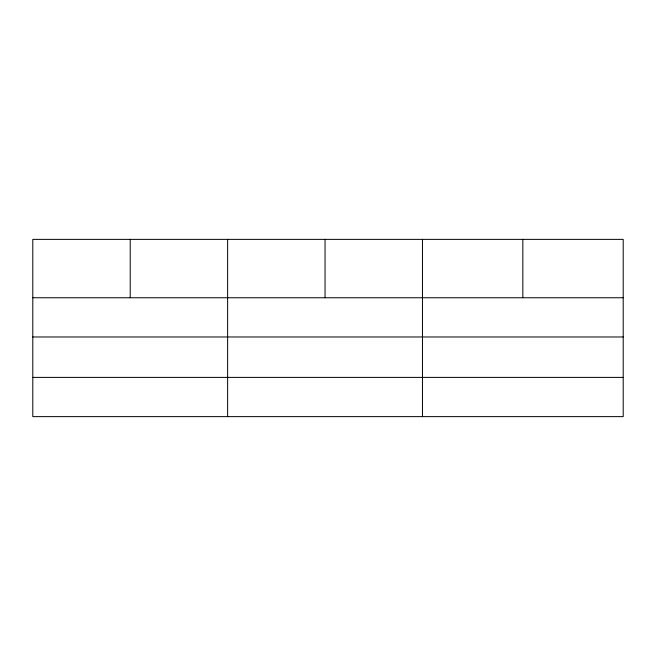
<?xml version="1.0" encoding="UTF-8"?>
<svg xmlns="http://www.w3.org/2000/svg" width="656" height="656" viewBox="0 0 656 656"><rect width="100%" height="100%" fill="white"/><g stroke="black" fill="none" stroke-linecap="round" stroke-linejoin="round"><path stroke-width="0.98" d="M623.2 336.979L623.2 239.374L32.8 239.374L32.8 416.626L623.2 416.626L623.2 336.979L32.8 336.979M32.8 297.75L623.2 297.75M32.8 377.397L623.2 377.397M522.832 239.374L522.832 297.75M422.464 239.374L422.464 416.626M325.048 239.374L325.048 297.75M227.632 239.374L227.632 416.626M130.216 239.374L130.216 297.75"/></g></svg>
